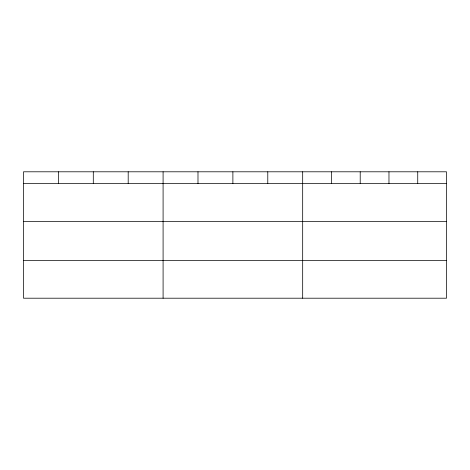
<?xml version="1.0" encoding="UTF-8"?>
<svg xmlns="http://www.w3.org/2000/svg" width="470" height="470" viewBox="0 0 470 470"><rect width="100%" height="100%" fill="white"/><g stroke="black" fill="none" stroke-linecap="round" stroke-linejoin="round"><path stroke-width="0.7" d="M446.5 221.37L446.5 171.797L23.5 171.797L23.5 298.203L446.5 298.203L446.5 221.37L23.5 221.37M23.5 183.529L446.5 183.529M23.5 260.357L446.5 260.357M417.736 171.797L417.736 183.529M388.972 171.797L388.972 183.529M360.208 171.797L360.208 183.529M331.444 171.797L331.444 183.529M302.68 171.797L302.68 298.203M267.783 171.797L267.783 183.529M232.885 171.797L232.885 183.529M197.988 171.797L197.988 183.529M163.09 171.797L163.09 298.203M128.192 171.797L128.192 183.529M93.295 171.797L93.295 183.529M58.398 171.797L58.398 183.529"/></g></svg>
